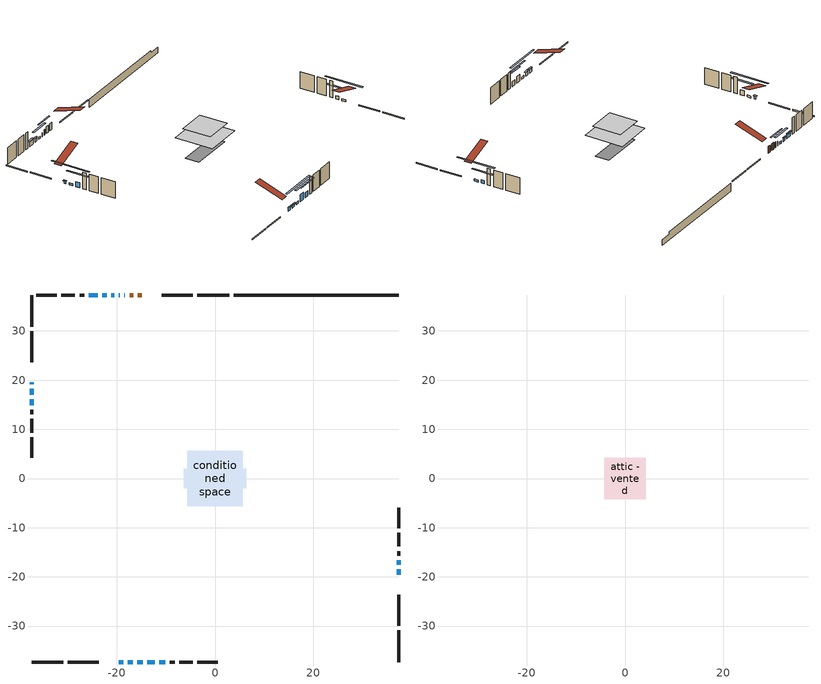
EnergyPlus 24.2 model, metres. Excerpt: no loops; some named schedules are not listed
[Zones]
conditioned space
 floor outside (Floor1 construction): -1.87,-1.87 -1.87,1.87 1.87,1.87 1.87,-1.87 z0.46
 floor adiabatic (AdiabaticFloorConstruction): -5.6,-5.6 -5.6,5.6 5.6,5.6 5.6,-5.6 z2.9
 floor foundation (Slab1 construction): -6.35,-2.03 -6.35,2.03 6.35,2.03 6.35,-2.03 z-1.83
 wall outside (RimJoist1 construction): 2.85,37.31 -3.63,37.31 / -37.31,-37.31 -30.83,-37.31 / -37.31,37.31 -37.31,30.83 / 37.31,-37.31 37.31,-30.83 z0.46:0.76
 wall outside (RimJoist2 construction): -4.56,37.31 -10.84,37.31 / -29.9,-37.31 -23.61,-37.31 / -37.31,29.9 -37.31,23.61 / 37.31,-29.9 37.31,-23.61 z0.46:0.76
 wall outside (AdiabaticWallConstruction 1): -14.84,37.31 -15.67,37.31 / -16.59,37.31 -17.38,37.31 z0.46:2.49
 wall outside (AdiabaticWallConstruction): -18.3,37.31 -18.48,37.31 z0.46:2.11; -19.61,-37.31 -18.64,-37.31 / -17.72,-37.31 -16.75,-37.31 z0.46:1.4; -37.31,19.61 -37.31,19.15 z0.46:1.17; 37.31,-19.61 37.31,-18.44 / -37.31,18.23 -37.31,17.06 z0.46:1.05; -15.82,-37.31 -14.65,-37.31 z0.46:1.12; -19.41,37.31 -19.56,37.31 z0.46:1.68; 37.31,-17.52 37.31,-16.62 z0.46:1.38; -20.48,37.31 -21.12,37.31 z0.46:1.1; -13.73,-37.31 -12.23,-37.31 z0.46:2.47; -11.3,-37.31 -10.1,-37.31 z0.46:1.98; -37.31,16.13 -37.31,14.93 z0.46:1.96; -22.05,37.31 -22.91,37.31 z0.46:1.43; -23.84,37.31 -25.67,37.31 z0.46:1.83
 wall outside (Wall1 construction): -26.6,37.31 -27.54,37.31 / -9.17,-37.31 -8.23,-37.31 / -37.31,14 -37.31,13.06 / 37.31,-15.7 37.31,-14.75 z0.46:5.34
 wall outside (Wall2 construction): -28.47,37.31 -31.25,37.31 / -7.3,-37.31 -4.52,-37.31 / -37.31,12.13 -37.31,9.35 / 37.31,-13.82 37.31,-11.04 z0.46:5.34
 wall outside (Wall3 construction): -32.18,37.31 -36.38,37.31 / -3.59,-37.31 0.61,-37.31 / -37.31,8.42 -37.31,4.22 / 37.31,-10.11 37.31,-5.92 z0.46:5.34
 wall foundation (FoundationWall1 construction): 3.78,37.31,-1.83 3.78,37.31,0.46 33.95,37.31,0.46 33.95,37.31,-0.18 37.31,37.31,-0.18 37.31,37.31,-1.83
 window (WindowConstruction 10): -18.31,37.31 -18.48,37.31 z0.46:2.11
 window (WindowConstruction 7): -19.61,-37.31 -18.65,-37.31 z0.46:1.4
 window (WindowConstruction 8): -17.72,-37.31 -16.75,-37.31 z0.46:1.4
 window (WindowConstruction 9): -37.31,19.61 -37.31,19.15 z0.46:1.17
 window (WindowConstruction 12): 37.31,-19.61 37.31,-18.44 z0.46:1.05
 window (WindowConstruction 13): -15.82,-37.31 -14.65,-37.31 z0.46:1.12
 window (WindowConstruction 14): -37.31,18.22 -37.31,17.06 z0.46:1.05
 window (WindowConstruction 11): -19.41,37.31 -19.55,37.31 z0.46:1.68
 window (WindowConstruction): 37.31,-17.52 37.31,-16.63 z0.46:1.37
 window (WindowConstruction 1): -20.48,37.31 -21.12,37.31 z0.46:1.09
 window (WindowConstruction 2): -13.73,-37.31 -12.23,-37.31 z0.46:2.47
 window (WindowConstruction 3): -11.3,-37.31 -10.1,-37.31 z0.46:1.98
 window (WindowConstruction 4): -37.31,16.13 -37.31,14.93 z0.46:1.96
 window (WindowConstruction 5): -22.05,37.31 -22.91,37.31 z0.46:1.43
 window (WindowConstruction 6): -23.84,37.31 -25.67,37.31 z0.46:1.83
 door (Door): -14.84,37.31 -15.66,37.31 z0.46:2.49
 door (Door 1): -16.59,37.31 -17.38,37.31 z0.46:2.49
 ceiling adiabatic (AdiabaticFloorConstruction): 5.6,-5.6 5.6,5.6 -5.6,5.6 -5.6,-5.6 z2.9
attic - vented
 floor to conditioned space (Floor2 construction Reversed): -4.18,-4.18 -4.18,4.18 4.18,4.18 4.18,-4.18 z5.34
 roof outside (Roof1 construction): -13.92,37.31,5.34 -13.92,29.17,8.05 -11.77,29.17,8.05 -11.77,37.31,5.34; -20.54,-37.31,5.34 -20.54,-29.17,8.05 -22.68,-29.17,8.05 -22.68,-37.31,5.34; -37.31,20.54,5.34 -29.17,20.54,8.05 -29.17,22.68,8.05 -37.31,22.68,5.34; 37.31,-20.54,5.34 29.17,-20.54,8.05 29.17,-22.68,8.05 37.31,-22.68,5.34
shading: -21.12,37.31 -15.67,37.31 -15.67,37.72 -21.12,37.72 z4.75; -18.44,-37.31 -19.81,-37.31 -19.81,-37.72 -18.44,-37.72 z1.6; -16.55,-37.31 -17.92,-37.31 -17.92,-37.72 -16.55,-37.72 z1.6; -37.31,18.95 -37.31,19.81 -37.72,19.81 -37.72,18.95 z1.37; 37.31,-13.36 37.31,-24.69 37.72,-24.69 37.72,-13.36 z6.13; -9.57,-37.31 -20.9,-37.31 -20.9,-37.72 -9.57,-37.72 z6.2; -37.31,11.98 -37.31,23.31 -37.72,23.31 -37.72,11.98 z6.13; 37.31,-13.99 37.31,-20.16 37.72,-20.16 37.72,-13.99 z4.01; -23.76,37.31 -17.84,37.31 -17.84,37.72 -23.76,37.72 z3.73; -9.59,-37.31 -16.37,-37.31 -16.37,-37.72 -9.59,-37.72 z5.11; -7.46,-37.31 -13.94,-37.31 -13.94,-37.72 -7.46,-37.72 z4.62; -37.31,12.29 -37.31,18.77 -37.72,18.77 -37.72,12.29 z4.6; -23.11,37.31 -21.85,37.31 -21.85,37.72 -23.11,37.72 z1.63; -25.87,37.31 -23.64,37.31 -23.64,37.72 -25.87,37.72 z2.03
[Building]
Building 1: Terrain=Suburbs
[Site:Location]
London AP_ON: Latitude {deg}=43.03; Longitude {deg}=-81.15; Time Zone {hr}=-5; Elevation {m}=278; Keep Site Location Information=Yes
[Site:GroundTemperature:Shallow]
3.98693, 1.93205, 1.76749, 2.74264, 6.6573, 10.5537, 13.9317, 16.0716, 16.2534, 14.513, 11.2211, 7.44421
[Site:WaterMainsTemperature]
Calculation Method=Schedule; Temperature Schedule=mains temperature schedule
[Material] Roughness=Rough; Thermal Absorptance=0.9
Name | Thickness {m} | Conductivity {W/m-K} | Density {kg/m3} | Specific Heat {J/kg-K} | Solar Absorptance | Visible Absorptance
asphalt or fiberglass shingles | 0.00635 | 0.162714 | 1121.4 | 1465.45 | 0.4 | 0.4
ceiling loosefill ins | 0.254 | 0.0480833 | 16.02 | 1046.75 | 0.7 | 0.7
ceiling stud and cavity | 0.1397 | 0.146109 | 65.682 | 1177.47 | 0.7 | 0.7
concrete 4.0 in. | 0.1016 | 1.803125 | 2242.8 | 837.4 | 0.7 | 0.7
concrete 8.0 in. | 0.2032 | 1.803125 | 2242.8 | 837.4 | 0.7 | 0.7
door material | 0.04445 | 0.053851 | 512.64 | 1214.23 | 0.7 | 0.7
exterior vertical ins | 0.00231661 | 0.029427 | 32.04 | 1214.23 | 0.7 | 0.7
floor covering | 0.0127 | 0.0433444 | 54.468 | 1339.84 | 0.6 | 0.6
floor rigid ins; rim joist rigid ins | 0.051816 | 0.029427 | 32.04 | 1214.23 | 0.7 | 0.7
floor rigid ins 1; wall rigid ins | 0.512978 | 0.029427 | 32.04 | 1214.23 | 0.7 | 0.7
floor stud and cavity | 0.1397 | 0.0816064 | 92.3553 | 1139.71 | 0.7 | 0.7
floor stud and cavity 1 | 0.1397 | 1.75129 | 37.0049 | 1207.88 | 0.7 | 0.7
furniture material conditioned space 1 | 0.1524 | 0.115458 | 640.8 | 1214.23 | 0.6 | 0.6
gypsum board | 0.0127 | 0.160291 | 801 | 837.4 | 0.6 | 0.6
gypsum board 1 | 0.0127 | 0.160291 | 801 | 837.4 | 0.7 | 0.7
osb sheathing 0.5 in. | 0.0127 | 0.115458 | 512.64 | 1214.23 | 0.7 | 0.7
osb sheathing 0.75 in. | 0.01905 | 0.115458 | 512.64 | 1214.23 | 0.7 | 0.7
osb sheathing 2.0 in. | 0.0508 | 0.115458 | 512.64 | 1214.23 | 0.7 | 0.7
rim joist stud and cavity | 0.0508 | 0.0296634 | 125.044 | 1163.47 | 0.6 | 0.6
rim joist stud and cavity 1 | 0.0508 | 0.035244 | 125.044 | 1163.47 | 0.6 | 0.6
wall stud and cavity | 0.1397 | 0.110193 | 139.0536 | 1170.24 | 0.7 | 0.7
wall stud and cavity 1 | 0.1397 | 0.0826441 | 139.0536 | 1170.24 | 0.7 | 0.7
wall stud and cavity 2 | 0.1397 | 0.0843128 | 139.0536 | 1170.24 | 0.7 | 0.7
wall stud and cavity 3 | 0.0889 | 0.380278 | 52.3479 | 1209.89 | 0.7 | 0.7
wall stud and cavity 4 | 0.0889 | 0.391764 | 83.0341 | 1211.67 | 0.7 | 0.7
wood siding | 0.0254 | 0.102417 | 544.68 | 1172.36 | 0.4 | 0.4
wood siding 1; wood siding 2; wood siding 3 | 0.0254 | 0.102417 | 544.68 | 1172.36 | 0.7 | 0.7
[WindowMaterial:SimpleGlazingSystem]
Name | U-Factor {W/m2-K} | Solar Heat Gain Coefficient
WindowMaterial | 2.50173 | 0.47
WindowMaterial 1 | 2.36432 | 0.55
WindowMaterial 10 | 2.77257 | 0.38
WindowMaterial 11 | 2.56986 | 0.47
WindowMaterial 12 | 2.52046 | 0.45
WindowMaterial 13 | 2.48924 | 0.47
WindowMaterial 2 | 2.98833 | 0.58
WindowMaterial 3 | 2.21839 | 0.58
WindowMaterial 4 | 2.220098 | 0.57
WindowMaterial 5 | 2.23486 | 0.59
WindowMaterial 6 | 2.2536 | 0.57
WindowMaterial 7 | 2.47504 | 0.48
WindowMaterial 8 | 2.22123 | 0.6
WindowMaterial 9 | 2.70216 | 0.36
[Construction]
AdiabaticFloorConstruction: floor stud and cavity 1, floor rigid ins 1, osb sheathing 0.75 in., floor covering
AdiabaticWallConstruction: wood siding 2, wall rigid ins, wall stud and cavity 3, gypsum board
AdiabaticWallConstruction 1: wood siding 3, wall rigid ins, wall stud and cavity 3, gypsum board
Door; Door 1: door material
Floor1 construction: floor stud and cavity, floor rigid ins, osb sheathing 0.75 in., floor covering
Floor2 construction Reversed: gypsum board, ceiling stud and cavity, ceiling loosefill ins
FoundationWall1 construction: concrete 8.0 in., gypsum board 1
furniture construction conditioned space 1: furniture material conditioned space 1
PartitionWallConstruction: gypsum board, wall stud and cavity 4, gypsum board
RimJoist1 construction: wood siding 1, osb sheathing 2.0 in., rim joist stud and cavity
RimJoist2 construction: wood siding 1, rim joist rigid ins, osb sheathing 2.0 in., rim joist stud and cavity 1
Roof1 construction: asphalt or fiberglass shingles
Slab1 construction: concrete 4.0 in.
Wall1 construction: wood siding, osb sheathing 0.5 in., wall stud and cavity, gypsum board
Wall2 construction: wood siding, osb sheathing 0.5 in., wall stud and cavity 1, gypsum board
Wall3 construction: wood siding, osb sheathing 0.5 in., wall stud and cavity 2, gypsum board
WindowConstruction: WindowMaterial
WindowConstruction 1: WindowMaterial 1
WindowConstruction 10: WindowMaterial 10
WindowConstruction 11: WindowMaterial 11
WindowConstruction 12; WindowConstruction 14: WindowMaterial 12
WindowConstruction 13: WindowMaterial 13
WindowConstruction 2: WindowMaterial 2
WindowConstruction 3: WindowMaterial 3
WindowConstruction 4: WindowMaterial 4
WindowConstruction 5: WindowMaterial 5
WindowConstruction 6: WindowMaterial 6
WindowConstruction 7: WindowMaterial 7
WindowConstruction 8: WindowMaterial 8
WindowConstruction 9: WindowMaterial 9
[Zone] Multiplier=1; Part of Total Floor Area=Yes
Name | Volume {m3}
attic - vented | 30.7217
conditioned space | 448.8
[Space]
Name | Zone | Volume {m3}
attic - vented 1 | attic - vented | 30.7217
conditioned space 1 | conditioned space | 448.8
[ZoneInfiltration:EffectiveLeakageArea]
infil attic - vented 1: Zone or Space=attic - vented 1; Schedule=Always On Discrete; Effective Air Leakage Area {cm2}=3044.95; Stack Coefficient=0.000188594; Wind Coefficient=9.27864e-06
[ZoneMixing]
whole house fan mix: Zone or Space=attic - vented; Schedule=Always On Continuous; Design Flow Rate Calculation Method=Flow/Zone; Design Flow Rate {m3/s}=0; Source Zone or Space=conditioned space
[SurfaceProperty:ExposedFoundationPerimeter]
Slab1: Exposed Perimeter Calculation Method=TotalExposedPerimeter; Total Exposed Perimeter {m}=33.527
[InternalMass] Zone or ZoneList=conditioned space; Space or SpaceList=conditioned space 1
Name | Construction | Surface Area {m2}
furniture mass conditioned space 1 | furniture construction conditioned space 1 | 76.4241
partition wall mass | PartitionWallConstruction | 191.06
[Lights]
interior lighting: Zone or ZoneList or Space or SpaceList=conditioned space 1; Schedule=interior lighting schedule; Design Level Calculation Method=LightingLevel; Lighting Level {W}=343.2; Return Air Fraction=0; Fraction Radiant=0.6; Fraction Visible=0.2; Fraction Replaceable=1
[People]
occupants: Zone or ZoneList or Space or SpaceList=conditioned space 1; Number of People Schedule=occupants schedule; Number of People Calculation Method=People; Number of People=3; Fraction Radiant=0.314171; Sensible Heat Fraction=0.56303; Activity Level Schedule=occupants activity schedule; Carbon Dioxide Generation Rate {m3/s-W}=0; Enable ASHRAE 55 Comfort Warnings=No; Mean Radiant Temperature Calculation Type=EnclosureAveraged
[ElectricEquipment] Zone or ZoneList or Space or SpaceList=conditioned space 1; Design Level Calculation Method=EquipmentLevel
Name | Schedule | Design Level {W} | Fraction Latent | Fraction Radiant | Fraction Lost
clothes dryer | clothes dryer schedule | 140.772 | 0.015 | 0.081 | 0.85
clothes washer | clothes washer schedule | 32.1985 | 0.03 | 0.162 | 0.7
cooking range | cooking range schedule | 215.147 | 0.08 | 0.432 | 0.2
dishwasher | dishwasher schedule | 66.8632 | 0.3 | 0.18 | 0.4
fridge | fridge schedule | 72.9452 | 0 | 0.6 | 0
mech vent bath fan 0 | mech vent bath fan 0 schedule | 50.2 | 0 | 0 | 1
mech vent bath fan 1 | mech vent bath fan 1 schedule | 50.2 | 0 | 0 | 1
mech vent house fan | mech vent house fan schedule | 0 | 0 | 0 | 1
mech vent house fan cfis | mech vent house fan cfis schedule | 0 | 0 | 0 | 0
mech vent range fan 0 | mech vent range fan 0 schedule | 57 | 0 | 0 | 1
misc plug loads | misc plug loads schedule | 494.7 | 0.045 | 0.513 | 0.1
whole house fan | Always On Discrete | 0 | 0 | 0 | 1
[OtherEquipment] Zone or ZoneList or Space or SpaceList=conditioned space 1; Design Level Calculation Method=EquipmentLevel
Name | Fuel Type | Schedule | Design Level {W} | Fraction Latent | Fraction Radiant | Fraction Lost
clothes dryer 1 | Electricity | clothes dryer schedule | 0 | 0.015 | 0.081 | 0.85
cooking range 1 | Electricity | cooking range schedule | 0 | 0.08 | 0.432 | 0.2
general water use latent | None | general water use schedule | 62.594 | 1 | 0 | 0
general water use sensible | None | general water use schedule | -61.6891 | 0 | 0.6 | 0
mech vent house fan latent load | None | Always On Discrete | 0 | 1 | 0 | 0
mech vent house fan sensible load | None | Always On Discrete | 0 | 0 | 0 | 0
water heater energy adjustment1 | NaturalGas | Always On Discrete | 0.01 | 0 | 0 | 1
[ZoneInfiltration:DesignFlowRate] Zone or ZoneList or Space or SpaceList=conditioned space 1; Schedule=Always On Discrete; Design Flow Rate Calculation Method=Flow/Zone; Design Flow Rate {m3/s}=0
infil flow; natural vent flow; whole house fan flow
[Foundation:Kiva]
Foundation Kiva 1: Initial Indoor Air Temperature {C}=18; Wall Height Above Grade {m}=0.460004; Wall Depth Below Slab {m}=0.2032; Custom Block Material Name 1=exterior vertical ins; Custom Block Depth 1 {m}=2.28999; Custom Block X Position 1 {m}=0.2159; Custom Block Z Position 1 {m}=0
[Foundation:Kiva:Settings]
Soil Conductivity {W/m-K}=0.849921; Soil Density {kg/m3}=1842.3; Soil Specific Heat {J/kg-K}=418.7; Ground Solar Absorptivity=0.9; Ground Thermal Absorptivity=0.9; Ground Surface Roughness {m}=0.03; Far-Field Width {m}=40; Deep-Ground Boundary Condition=ZeroFlux; Deep-Ground Depth {m}=40; Minimum Cell Dimension {m}=0.2; Maximum Cell Growth Coefficient=3; Simulation Timestep=Timestep
[Exterior:Lights]
exterior lighting: Schedule=exterior lighting schedule; Design Level {W}=75.6
[Schedule:Constant]
Name | Hourly Value
Always On Continuous; mech vent house fan schedule; mech vent house fan cfis schedule; Always On Discrete | 1
occupants activity schedule | 117.228
fridge schedule | 0
[Schedule:Week:Daily]
interior lighting schedule Week Rule - Jan1-Jan27: interior lighting schedule day, interior lighting schedule day, interior lighting schedule day, interior lighting schedule day, interior lighting schedule day, interior lighting schedule day, interior lighting schedule day, interior lighting schedule default day, interior lighting schedule default day, interior lighting schedule default day, interior lighting schedule default day, interior lighting schedule default day
interior lighting schedule Week Rule - Jan28-Feb3: interior lighting schedule day, interior lighting schedule day, interior lighting schedule day, interior lighting schedule day, interior lighting schedule day 1, interior lighting schedule day 1, interior lighting schedule day 1, interior lighting schedule default day, interior lighting schedule default day, interior lighting schedule default day, interior lighting schedule default day, interior lighting schedule default day
interior lighting schedule Week Rule - Feb4-Feb24: interior lighting schedule day 1, interior lighting schedule day 1, interior lighting schedule day 1, interior lighting schedule day 1, interior lighting schedule day 1, interior lighting schedule day 1, interior lighting schedule day 1, interior lighting schedule default day, interior lighting schedule default day, interior lighting schedule default day, interior lighting schedule default day, interior lighting schedule default day
interior lighting schedule Week Rule - Feb25-Mar3: interior lighting schedule day 1, interior lighting schedule day 1, interior lighting schedule day 1, interior lighting schedule day 1, interior lighting schedule day 2, interior lighting schedule day 2, interior lighting schedule day 2, interior lighting schedule default day, interior lighting schedule default day, interior lighting schedule default day, interior lighting schedule default day, interior lighting schedule default day
interior lighting schedule Week Rule - Mar4-Mar31: interior lighting schedule day 2, interior lighting schedule day 2, interior lighting schedule day 2, interior lighting schedule day 2, interior lighting schedule day 2, interior lighting schedule day 2, interior lighting schedule day 2, interior lighting schedule default day, interior lighting schedule default day, interior lighting schedule default day, interior lighting schedule default day, interior lighting schedule default day
interior lighting schedule Week Rule - Apr1-Apr28: interior lighting schedule day 3, interior lighting schedule day 3, interior lighting schedule day 3, interior lighting schedule day 3, interior lighting schedule day 3, interior lighting schedule day 3, interior lighting schedule day 3, interior lighting schedule default day, interior lighting schedule default day, interior lighting schedule default day, interior lighting schedule default day, interior lighting schedule default day
interior lighting schedule Week Rule - Apr29-May5: interior lighting schedule day 3, interior lighting schedule day 3, interior lighting schedule day 4, interior lighting schedule day 4, interior lighting schedule day 4, interior lighting schedule day 4, interior lighting schedule day 4, interior lighting schedule default day, interior lighting schedule default day, interior lighting schedule default day, interior lighting schedule default day, interior lighting schedule default day
interior lighting schedule Week Rule - May6-May26: interior lighting schedule day 4, interior lighting schedule day 4, interior lighting schedule day 4, interior lighting schedule day 4, interior lighting schedule day 4, interior lighting schedule day 4, interior lighting schedule day 4, interior lighting schedule default day, interior lighting schedule default day, interior lighting schedule default day, interior lighting schedule default day, interior lighting schedule default day
interior lighting schedule Week Rule - May27-Jun2: interior lighting schedule day 4, interior lighting schedule day 4, interior lighting schedule day 4, interior lighting schedule day 4, interior lighting schedule day 4, interior lighting schedule day 5, interior lighting schedule day 5, interior lighting schedule default day, interior lighting schedule default day, interior lighting schedule default day, interior lighting schedule default day, interior lighting schedule default day
interior lighting schedule Week Rule - Jun3-Jun30: interior lighting schedule day 5, interior lighting schedule day 5, interior lighting schedule day 5, interior lighting schedule day 5, interior lighting schedule day 5, interior lighting schedule day 5, interior lighting schedule day 5, interior lighting schedule default day, interior lighting schedule default day, interior lighting schedule default day, interior lighting schedule default day, interior lighting schedule default day
interior lighting schedule Week Rule - Jul1-Jul28: interior lighting schedule day 6, interior lighting schedule day 6, interior lighting schedule day 6, interior lighting schedule day 6, interior lighting schedule day 6, interior lighting schedule day 6, interior lighting schedule day 6, interior lighting schedule default day, interior lighting schedule default day, interior lighting schedule default day, interior lighting schedule default day, interior lighting schedule default day
interior lighting schedule Week Rule - Jul29-Aug4: interior lighting schedule day 6, interior lighting schedule day 6, interior lighting schedule day 6, interior lighting schedule day 7, interior lighting schedule day 7, interior lighting schedule day 7, interior lighting schedule day 7, interior lighting schedule default day, interior lighting schedule default day, interior lighting schedule default day, interior lighting schedule default day, interior lighting schedule default day
interior lighting schedule Week Rule - Aug5-Aug25: interior lighting schedule day 7, interior lighting schedule day 7, interior lighting schedule day 7, interior lighting schedule day 7, interior lighting schedule day 7, interior lighting schedule day 7, interior lighting schedule day 7, interior lighting schedule default day, interior lighting schedule default day, interior lighting schedule default day, interior lighting schedule default day, interior lighting schedule default day
interior lighting schedule Week Rule - Aug26-Sep1: interior lighting schedule day 7, interior lighting schedule day 7, interior lighting schedule day 7, interior lighting schedule day 7, interior lighting schedule day 7, interior lighting schedule day 7, interior lighting schedule day 8, interior lighting schedule default day, interior lighting schedule default day, interior lighting schedule default day, interior lighting schedule default day, interior lighting schedule default day
interior lighting schedule Week Rule - Sep2-Sep29: interior lighting schedule day 8, interior lighting schedule day 8, interior lighting schedule day 8, interior lighting schedule day 8, interior lighting schedule day 8, interior lighting schedule day 8, interior lighting schedule day 8, interior lighting schedule default day, interior lighting schedule default day, interior lighting schedule default day, interior lighting schedule default day, interior lighting schedule default day
interior lighting schedule Week Rule - Sep30-Oct6: interior lighting schedule day 8, interior lighting schedule day 9, interior lighting schedule day 9, interior lighting schedule day 9, interior lighting schedule day 9, interior lighting schedule day 9, interior lighting schedule day 9, interior lighting schedule default day, interior lighting schedule default day, interior lighting schedule default day, interior lighting schedule default day, interior lighting schedule default day
interior lighting schedule Week Rule - Oct7-Oct27: interior lighting schedule day 9, interior lighting schedule day 9, interior lighting schedule day 9, interior lighting schedule day 9, interior lighting schedule day 9, interior lighting schedule day 9, interior lighting schedule day 9, interior lighting schedule default day, interior lighting schedule default day, interior lighting schedule default day, interior lighting schedule default day, interior lighting schedule default day
interior lighting schedule Week Rule - Oct28-Nov3: interior lighting schedule day 9, interior lighting schedule day 9, interior lighting schedule day 9, interior lighting schedule day 9, interior lighting schedule day 10, interior lighting schedule day 10, interior lighting schedule day 10, interior lighting schedule default day, interior lighting schedule default day, interior lighting schedule default day, interior lighting schedule default day, interior lighting schedule default day
interior lighting schedule Week Rule - Nov4-Nov24: interior lighting schedule day 10, interior lighting schedule day 10, interior lighting schedule day 10, interior lighting schedule day 10, interior lighting schedule day 10, interior lighting schedule day 10, interior lighting schedule day 10, interior lighting schedule default day, interior lighting schedule default day, interior lighting schedule default day, interior lighting schedule default day, interior lighting schedule default day
interior lighting schedule Week Rule - Nov25-Dec1: interior lighting schedule day 10, interior lighting schedule day 10, interior lighting schedule day 10, interior lighting schedule day 10, interior lighting schedule day 10, interior lighting schedule day 10, interior lighting schedule day 11, interior lighting schedule default day, interior lighting schedule default day, interior lighting schedule default day, interior lighting schedule default day, interior lighting schedule default day
interior lighting schedule Week Rule - Dec2-Dec31: interior lighting schedule day 11, interior lighting schedule day 11, interior lighting schedule day 11, interior lighting schedule day 11, interior lighting schedule day 11, interior lighting schedule day 11, interior lighting schedule day 11, interior lighting schedule default day, interior lighting schedule default day, interior lighting schedule default day, interior lighting schedule default day, interior lighting schedule default day
occupants schedule Week Rule - Jan1-Dec31: occupants schedule day, occupants schedule day, occupants schedule day, occupants schedule day, occupants schedule day, occupants schedule day, occupants schedule day, occupants schedule default day, occupants schedule default day, occupants schedule default day, occupants schedule default day, occupants schedule default day
clothes dryer schedule Week Rule - Jan1-Dec31: clothes dryer schedule day, clothes dryer schedule day, clothes dryer schedule day, clothes dryer schedule day, clothes dryer schedule day, clothes dryer schedule day, clothes dryer schedule day, clothes dryer schedule default day, clothes dryer schedule default day, clothes dryer schedule default day, clothes dryer schedule default day, clothes dryer schedule default day
clothes washer schedule Week Rule - Jan1-Dec31: clothes washer schedule day, clothes washer schedule day, clothes washer schedule day, clothes washer schedule day, clothes washer schedule day, clothes washer schedule day, clothes washer schedule day, clothes washer schedule default day, clothes washer schedule default day, clothes washer schedule default day, clothes washer schedule default day, clothes washer schedule default day
cooking range schedule Week Rule - Jan1-Dec31: cooking range schedule day, cooking range schedule day, cooking range schedule day, cooking range schedule day, cooking range schedule day, cooking range schedule day, cooking range schedule day, cooking range schedule default day, cooking range schedule default day, cooking range schedule default day, cooking range schedule default day, cooking range schedule default day
dishwasher schedule Week Rule - Jan1-Dec31: dishwasher schedule day, dishwasher schedule day, dishwasher schedule day, dishwasher schedule day, dishwasher schedule day, dishwasher schedule day, dishwasher schedule day, dishwasher schedule default day, dishwasher schedule default day, dishwasher schedule default day, dishwasher schedule default day, dishwasher schedule default day
mech vent bath fan 0 schedule Week Rule - Jan1-Dec31: mech vent bath fan 0 schedule day, mech vent bath fan 0 schedule day, mech vent bath fan 0 schedule day, mech vent bath fan 0 schedule day, mech vent bath fan 0 schedule day, mech vent bath fan 0 schedule day, mech vent bath fan 0 schedule day, mech vent bath fan 0 schedule default day, mech vent bath fan 0 schedule default day, mech vent bath fan 0 schedule default day, mech vent bath fan 0 schedule default day, mech vent bath fan 0 schedule default day
mech vent bath fan 1 schedule Week Rule - Jan1-Dec31: mech vent bath fan 1 schedule day, mech vent bath fan 1 schedule day, mech vent bath fan 1 schedule day, mech vent bath fan 1 schedule day, mech vent bath fan 1 schedule day, mech vent bath fan 1 schedule day, mech vent bath fan 1 schedule day, mech vent bath fan 1 schedule default day, mech vent bath fan 1 schedule default day, mech vent bath fan 1 schedule default day, mech vent bath fan 1 schedule default day, mech vent bath fan 1 schedule default day
mech vent range fan 0 schedule Week Rule - Jan1-Dec31: mech vent range fan 0 schedule day, mech vent range fan 0 schedule day, mech vent range fan 0 schedule day, mech vent range fan 0 schedule day, mech vent range fan 0 schedule day, mech vent range fan 0 schedule day, mech vent range fan 0 schedule day, mech vent range fan 0 schedule default day, mech vent range fan 0 schedule default day, mech vent range fan 0 schedule default day, mech vent range fan 0 schedule default day, mech vent range fan 0 schedule default day
misc plug loads schedule Week Rule - Jan1-Dec31: misc plug loads schedule day, misc plug loads schedule day, misc plug loads schedule day, misc plug loads schedule day, misc plug loads schedule day, misc plug loads schedule day, misc plug loads schedule day, misc plug loads schedule default day, misc plug loads schedule default day, misc plug loads schedule default day, misc plug loads schedule default day, misc plug loads schedule default day
general water use schedule Week Rule - Jan1-Dec31: general water use schedule day, general water use schedule day, general water use schedule day, general water use schedule day, general water use schedule day, general water use schedule day, general water use schedule day, general water use schedule default day, general water use schedule default day, general water use schedule default day, general water use schedule default day, general water use schedule default day
exterior lighting schedule Week Rule - Jan1-Jan27: exterior lighting schedule day, exterior lighting schedule day, exterior lighting schedule day, exterior lighting schedule day, exterior lighting schedule day, exterior lighting schedule day, exterior lighting schedule day, exterior lighting schedule default day, exterior lighting schedule default day, exterior lighting schedule default day, exterior lighting schedule default day, exterior lighting schedule default day
exterior lighting schedule Week Rule - Jan28-Feb3: exterior lighting schedule day, exterior lighting schedule day, exterior lighting schedule day, exterior lighting schedule day, exterior lighting schedule day 1, exterior lighting schedule day 1, exterior lighting schedule day 1, exterior lighting schedule default day, exterior lighting schedule default day, exterior lighting schedule default day, exterior lighting schedule default day, exterior lighting schedule default day
exterior lighting schedule Week Rule - Feb4-Feb24: exterior lighting schedule day 1, exterior lighting schedule day 1, exterior lighting schedule day 1, exterior lighting schedule day 1, exterior lighting schedule day 1, exterior lighting schedule day 1, exterior lighting schedule day 1, exterior lighting schedule default day, exterior lighting schedule default day, exterior lighting schedule default day, exterior lighting schedule default day, exterior lighting schedule default day
exterior lighting schedule Week Rule - Feb25-Mar3: exterior lighting schedule day 1, exterior lighting schedule day 1, exterior lighting schedule day 1, exterior lighting schedule day 1, exterior lighting schedule day 2, exterior lighting schedule day 2, exterior lighting schedule day 2, exterior lighting schedule default day, exterior lighting schedule default day, exterior lighting schedule default day, exterior lighting schedule default day, exterior lighting schedule default day
exterior lighting schedule Week Rule - Mar4-Mar31: exterior lighting schedule day 2, exterior lighting schedule day 2, exterior lighting schedule day 2, exterior lighting schedule day 2, exterior lighting schedule day 2, exterior lighting schedule day 2, exterior lighting schedule day 2, exterior lighting schedule default day, exterior lighting schedule default day, exterior lighting schedule default day, exterior lighting schedule default day, exterior lighting schedule default day
exterior lighting schedule Week Rule - Apr1-Apr28: exterior lighting schedule day 3, exterior lighting schedule day 3, exterior lighting schedule day 3, exterior lighting schedule day 3, exterior lighting schedule day 3, exterior lighting schedule day 3, exterior lighting schedule day 3, exterior lighting schedule default day, exterior lighting schedule default day, exterior lighting schedule default day, exterior lighting schedule default day, exterior lighting schedule default day
exterior lighting schedule Week Rule - Apr29-May5: exterior lighting schedule day 3, exterior lighting schedule day 3, exterior lighting schedule day 4, exterior lighting schedule day 4, exterior lighting schedule day 4, exterior lighting schedule day 4, exterior lighting schedule day 4, exterior lighting schedule default day, exterior lighting schedule default day, exterior lighting schedule default day, exterior lighting schedule default day, exterior lighting schedule default day
exterior lighting schedule Week Rule - May6-May26: exterior lighting schedule day 4, exterior lighting schedule day 4, exterior lighting schedule day 4, exterior lighting schedule day 4, exterior lighting schedule day 4, exterior lighting schedule day 4, exterior lighting schedule day 4, exterior lighting schedule default day, exterior lighting schedule default day, exterior lighting schedule default day, exterior lighting schedule default day, exterior lighting schedule default day
exterior lighting schedule Week Rule - May27-Jun2: exterior lighting schedule day 4, exterior lighting schedule day 4, exterior lighting schedule day 4, exterior lighting schedule day 4, exterior lighting schedule day 4, exterior lighting schedule day 5, exterior lighting schedule day 5, exterior lighting schedule default day, exterior lighting schedule default day, exterior lighting schedule default day, exterior lighting schedule default day, exterior lighting schedule default day
exterior lighting schedule Week Rule - Jun3-Jun30: exterior lighting schedule day 5, exterior lighting schedule day 5, exterior lighting schedule day 5, exterior lighting schedule day 5, exterior lighting schedule day 5, exterior lighting schedule day 5, exterior lighting schedule day 5, exterior lighting schedule default day, exterior lighting schedule default day, exterior lighting schedule default day, exterior lighting schedule default day, exterior lighting schedule default day
[Schedule:Year]
interior lighting schedule: interior lighting schedule Week Rule - Jan1-Jan27, 1, 1, 1, 27, interior lighting schedule Week Rule - Jan28-Feb3, 1, 28, 2, 3, interior lighting schedule Week Rule - Feb4-Feb24, 2, 4, 2, 24, interior lighting schedule Week Rule - Feb25-Mar3, 2, 25, 3, 3, interior lighting schedule Week Rule - Mar4-Mar31, 3, 4, 3, 31, interior lighting schedule Week Rule - Apr1-Apr28, 4, 1, 4, 28, interior lighting schedule Week Rule - Apr29-May5, 4, 29, 5, 5, interior lighting schedule Week Rule - May6-May26, 5, 6, 5, 26, interior lighting schedule Week Rule - May27-Jun2, 5, 27, 6, 2, interior lighting schedule Week Rule - Jun3-Jun30, 6, 3, 6, 30, interior lighting schedule Week Rule - Jul1-Jul28, 7, 1, 7, 28, interior lighting schedule Week Rule - Jul29-Aug4, 7, 29, 8, 4, interior lighting schedule Week Rule - Aug5-Aug25, 8, 5, 8, 25, interior lighting schedule Week Rule - Aug26-Sep1, 8, 26, 9, 1, interior lighting schedule Week Rule - Sep2-Sep29, 9, 2, 9, 29, interior lighting schedule Week Rule - Sep30-Oct6, 9, 30, 10, 6, interior lighting schedule Week Rule - Oct7-Oct27, 10, 7, 10, 27, interior lighting schedule Week Rule - Oct28-Nov3, 10, 28, 11, 3, interior lighting schedule Week Rule - Nov4-Nov24, 11, 4, 11, 24, interior lighting schedule Week Rule - Nov25-Dec1, 11, 25, 12, 1, interior lighting schedule Week Rule - Dec2-Dec31, 12, 2, 12, 31
occupants schedule: occupants schedule Week Rule - Jan1-Dec31, 1, 1, 12, 31
clothes dryer schedule: clothes dryer schedule Week Rule - Jan1-Dec31, 1, 1, 12, 31
clothes washer schedule: clothes washer schedule Week Rule - Jan1-Dec31, 1, 1, 12, 31
cooking range schedule: cooking range schedule Week Rule - Jan1-Dec31, 1, 1, 12, 31
dishwasher schedule: dishwasher schedule Week Rule - Jan1-Dec31, 1, 1, 12, 31
mech vent bath fan 0 schedule: mech vent bath fan 0 schedule Week Rule - Jan1-Dec31, 1, 1, 12, 31
mech vent bath fan 1 schedule: mech vent bath fan 1 schedule Week Rule - Jan1-Dec31, 1, 1, 12, 31
mech vent range fan 0 schedule: mech vent range fan 0 schedule Week Rule - Jan1-Dec31, 1, 1, 12, 31
misc plug loads schedule: misc plug loads schedule Week Rule - Jan1-Dec31, 1, 1, 12, 31
general water use schedule: general water use schedule Week Rule - Jan1-Dec31, 1, 1, 12, 31
exterior lighting schedule: exterior lighting schedule Week Rule - Jan1-Jan27, 1, 1, 1, 27, exterior lighting schedule Week Rule - Jan28-Feb3, 1, 28, 2, 3, exterior lighting schedule Week Rule - Feb4-Feb24, 2, 4, 2, 24, exterior lighting schedule Week Rule - Feb25-Mar3, 2, 25, 3, 3, exterior lighting schedule Week Rule - Mar4-Mar31, 3, 4, 3, 31, exterior lighting schedule Week Rule - Apr1-Apr28, 4, 1, 4, 28, exterior lighting schedule Week Rule - Apr29-May5, 4, 29, 5, 5, exterior lighting schedule Week Rule - May6-May26, 5, 6, 5, 26, exterior lighting schedule Week Rule - May27-Jun2, 5, 27, 6, 2, exterior lighting schedule Week Rule - Jun3-Jun30, 6, 3, 6, 30, exterior lighting schedule Week Rule - Jul1-Jul28, 7, 1, 7, 28, exterior lighting schedule Week Rule - Jul29-Aug4, 7, 29, 8, 4, exterior lighting schedule Week Rule - Aug5-Aug25, 8, 5, 8, 25, exterior lighting schedule Week Rule - Aug26-Sep1, 8, 26, 9, 1, exterior lighting schedule Week Rule - Sep2-Sep29, 9, 2, 9, 29, exterior lighting schedule Week Rule - Sep30-Oct6, 9, 30, 10, 6, exterior lighting schedule Week Rule - Oct7-Oct27, 10, 7, 10, 27, exterior lighting schedule Week Rule - Oct28-Nov3, 10, 28, 11, 3, exterior lighting schedule Week Rule - Nov4-Nov24, 11, 4, 11, 24, exterior lighting schedule Week Rule - Nov25-Dec1, 11, 25, 12, 1, exterior lighting schedule Week Rule - Dec2-Dec31, 12, 2, 12, 31
[Schedule:Compact]
mains temperature schedule: Through: 01/01, For: AllDays, Until: 24:00, 7.96722, Through: 01/02, For: AllDays, Until: 24:00, 7.89722, Through: 01/03, For: AllDays, Until: 24:00, 7.82778, Through: 01/04, For: AllDays, Until: 24:00, 7.76, Through: 01/05, For: AllDays, Until: 24:00, 7.69333, Through: 01/06, For: AllDays, Until: 24:00, 7.62778, Through: 01/07, For: AllDays, Until: 24:00, 7.56389, Through: 01/08, For: AllDays, Until: 24:00, 7.50167, Through: 01/09, For: AllDays, Until: 24:00, 7.44056, Through: 01/10, For: AllDays, Until: 24:00, 7.38056, Through: 01/11, For: AllDays, Until: 24:00, 7.32222, Through: 01/12, For: AllDays, Until: 24:00, 7.26556, Through: 01/13, For: AllDays, Until: 24:00, 7.21, Through: 01/14, For: AllDays, Until: 24:00, 7.15556, Through: 01/15, For: AllDays, Until: 24:00, 7.10333, Through: 01/16, For: AllDays, Until: 24:00, 7.05222, Through: 01/17, For: AllDays, Until: 24:00, 7.00278, Through: 01/18, For: AllDays, Until: 24:00, 6.955, Through: 01/19, For: AllDays, Until: 24:00, 6.90833, Through: 01/20, For: AllDays, Until: 24:00, 6.86389, Through: 01/21, For: AllDays, Until: 24:00, 6.82056, Through: 01/22, For: AllDays, Until: 24:00, 6.77889, Through: 01/23, For: AllDays, Until: 24:00, 6.73889, Through: 01/24, For: AllDays, Until: 24:00, 6.7, Through: 01/25, For: AllDays, Until: 24:00, 6.66333, Through: 01/26, For: AllDays, Until: 24:00, 6.62833, Through: 01/27, For: AllDays, Until: 24:00, 6.59444, Through: 01/28, For: AllDays, Until: 24:00, 6.56278, Through: 01/29, For: AllDays, Until: 24:00, 6.53222, Through: 01/30, For: AllDays, Until: 24:00, 6.50389, Through: 01/31, For: AllDays, Until: 24:00, 6.47722, Through: 02/01, For: AllDays, Until: 24:00, 6.45167, Through: 02/02, For: AllDays, Until: 24:00, 6.42833, Through: 02/03, For: AllDays, Until: 24:00, 6.40667, Through: 02/04, For: AllDays, Until: 24:00, 6.38611, Through: 02/05, For: AllDays, Until: 24:00, 6.36778, Through: 02/06, For: AllDays, Until: 24:00, 6.35111, Through: 02/07, For: AllDays, Until: 24:00, 6.33611, Through: 02/08, For: AllDays, Until: 24:00, 6.32333, Through: 02/09, For: AllDays, Until: 24:00, 6.31167, Through: 02/10, For: AllDays, Until: 24:00, 6.30222, Through: 02/11, For: AllDays, Until: 24:00, 6.29389, Through: 02/12, For: AllDays, Until: 24:00, 6.28778, Through: 02/13, For: AllDays, Until: 24:00, 6.28333, Through: 02/14, For: AllDays, Until: 24:00, 6.28056, Through: 02/15, For: AllDays, Until: 24:00, 6.27944, Through: 02/16, For: AllDays, Until: 24:00, 6.28, Through: 02/17, For: AllDays, Until: 24:00, 6.28278, Through: 02/18, For: AllDays, Until: 24:00, 6.28722, Through: 02/19, For: AllDays, Until: 24:00, 6.29278, Through: 02/20, For: AllDays, Until: 24:00, 6.30056, Through: 02/21, For: AllDays, Until: 24:00, 6.31, Through: 02/22, For: AllDays, Until: 24:00, 6.32111, Through: 02/23, For: AllDays, Until: 24:00, 6.33444, Through: 02/24, For: AllDays, Until: 24:00, 6.34889, Through: 02/25, For: AllDays, Until: 24:00, 6.36556, Through: 02/26, For: AllDays, Until: 24:00, 6.38333, Through: 02/27, For: AllDays, Until: 24:00, 6.40333, Through: 02/28, For: AllDays, Until: 24:00, 6.425, Through: 03/01, For: AllDays, Until: 24:00, 6.44833, Through: 03/02, For: AllDays, Until: 24:00, 6.47278, Through: 03/03, For: AllDays, Until: 24:00, 6.49944, Through: 03/04, For: AllDays, Until: 24:00, 6.52778, Through: 03/05, For: AllDays, Until: 24:00, 6.55778, Through: 03/06, For: AllDays, Until: 24:00, 6.58944, Through: 03/07, For: AllDays, Until: 24:00, 6.62278, Through: 03/08, For: AllDays, Until: 24:00, 6.65778, Through: 03/09, For: AllDays, Until: 24:00, 6.69444, Through: 03/10, For: AllDays, Until: 24:00, 6.73278, Through: 03/11, For: AllDays, Until: 24:00, 6.77278, Through: 03/12, For: AllDays, Until: 24:00, 6.81389, Through: 03/13, For: AllDays, Until: 24:00, 6.85722, Through: 03/14, For: AllDays, Until: 24:00, 6.90167, Through: 03/15, For: AllDays, Until: 24:00, 6.94778, Through: 03/16, For: AllDays, Until: 24:00, 6.99556, Through: 03/17, For: AllDays, Until: 24:00, 7.045, Through: 03/18, For: AllDays, Until: 24:00, 7.09556, Through: 03/19, For: AllDays, Until: 24:00, 7.14778, Through: 03/20, For: AllDays, Until: 24:00, 7.20167, Through: 03/21, For: AllDays, Until: 24:00, 7.25667, Through: 03/22, For: AllDays, Until: 24:00, 7.31333, Through: 03/23, For: AllDays, Until: 24:00, 7.37167, Through: 03/24, For: AllDays, Until: 24:00, 7.43111, Through: 03/25, For: AllDays, Until: 24:00, 7.49222, Through: 03/26, For: AllDays, Until: 24:00, 7.55444, Through: 03/27, For: AllDays, Until: 24:00, 7.61833, Through: 03/28, For: AllDays, Until: 24:00, 7.68333, Through: 03/29, For: AllDays, Until: 24:00, 7.74944, Through: 03/30, For: AllDays, Until: 24:00, 7.81722, Through: 03/31, For: AllDays, Until: 24:00, 7.88667, Through: 04/01, For: AllDays, Until: 24:00, 7.95667, Through: 04/02, For: AllDays, Until: 24:00, 8.02833, Through: 04/03, For: AllDays, Until: 24:00, 8.10111, Through: 04/04, For: AllDays, Until: 24:00, 8.175, Through: 04/05, For: AllDays, Until: 24:00, 8.25, Through: 04/06, For: AllDays, Until: 24:00, 8.32667, Through: 04/07, For: AllDays, Until: 24:00, 8.40389, Through: 04/08, For: AllDays, Until: 24:00, 8.48278, Through: 04/09, For: AllDays, Until: 24:00, 8.56222, Through: 04/10, For: AllDays, Until: 24:00, 8.64278, Through: 04/11, For: AllDays, Until: 24:00, 8.725, Through: 04/12, For: AllDays, Until: 24:00, 8.80778, Through: 04/13, For: AllDays, Until: 24:00, 8.89167, Through: 04/14, For: AllDays, Until: 24:00, 8.97611, Through: 04/15, For: AllDays, Until: 24:00, 9.06167, Through: 04/16, For: AllDays, Until: 24:00, 9.14833, Through: 04/17, For: AllDays, Until: 24:00, 9.23611, Through: 04/18, For: AllDays, Until: 24:00, 9.32444, Through: 04/19, For: AllDays, Until: 24:00, 9.41389, Through: 04/20, For: AllDays, Until: 24:00, 9.50389, Through: 04/21, For: AllDays, Until: 24:00, 9.595, Through: 04/22, For: AllDays, Until: 24:00, 9.68667, Through: 04/23, For: AllDays, Until: 24:00, 9.77889, Through: 04/24, For: AllDays, Until: 24:00, 9.87222, Through: 04/25, For: AllDays, Until: 24:00, 9.96556, Through: 04/26, For: AllDays, Until: 24:00, 10.06, Through: 04/27, For: AllDays, Until: 24:00, 10.1556, Through: 04/28, For: AllDays, Until: 24:00, 10.2511, Through: 04/29, For: AllDays, Until: 24:00, 10.3472, Through: 04/30, For: AllDays, Until: 24:00, 10.4439, Through: 05/01, For: AllDays, Until: 24:00, 10.5411, Through: 05/02, For: AllDays, Until: 24:00, 10.6389, Through: 05/03, For: AllDays, Until: 24:00, 10.7372, Through: 05/04, For: AllDays, Until: 24:00, 10.8361, Through: 05/05, For: AllDays, Until: 24:00, 10.935, Through: 05/06, For: AllDays, Until: 24:00, 11.0344, Through: 05/07, For: AllDays, Until: 24:00, 11.1344, Through: 05/08, For: AllDays, Until: 24:00, 11.2344, Through: 05/09, For: AllDays, Until: 24:00, 11.335, Through: 05/10, For: AllDays, Until: 24:00, 11.4356, Through: 05/11, For: AllDays, Until: 24:00, 11.5361, Through: 05/12, For: AllDays, Until: 24:00, 11.6372, Through: 05/13, For: AllDays, Until: 24:00, 11.7383, Through: 05/14, For: AllDays, Until: 24:00, 11.84, Through: 05/15, For: AllDays, Until: 24:00, 11.9411, Through: 05/16, For: AllDays, Until: 24:00, 12.0428, Through: 05/17, For: AllDays, Until: 24:00, 12.1444, Through: 05/18, For: AllDays, Until: 24:00, 12.2456, Through: 05/19, For: AllDays, Until: 24:00, 12.3472, Through: 05/20, For: AllDays, Until: 24:00, 12.4489, Through: 05/21, For: AllDays, Until: 24:00, 12.55, Through: 05/22, For: AllDays, Until: 24:00, 12.6517, Through: 05/23, For: AllDays, Until: 24:00, 12.7528, Through: 05/24, For: AllDays, Until: 24:00, 12.8533, Through: 05/25, For: AllDays, Until: 24:00, 12.9544, Through: 05/26, For: AllDays, Until: 24:00, 13.055, Through: 05/27, For: AllDays, Until: 24:00, 13.155, Through: 05/28, For: AllDays, Until: 24:00, 13.255, Through: 05/29, For: AllDays, Until: 24:00, 13.355, Through: 05/30, For: AllDays, Until: 24:00, 13.4539, Through: 05/31, For: AllDays, Until: 24:00, 13.5533, Through: 06/01, For: AllDays, Until: 24:00, 13.6517, Through: 06/02, For: AllDays, Until: 24:00, 13.75, Through: 06/03, For: AllDays, Until: 24:00, 13.8472, Through: 06/04, For: AllDays, Until: 24:00, 13.9444, Through: 06/05, For: AllDays, Until: 24:00, 14.0411, Through: 06/06, For: AllDays, Until: 24:00, 14.1372, Through: 06/07, For: AllDays, Until: 24:00, 14.2328, Through: 06/08, For: AllDays, Until: 24:00, 14.3278, Through: 06/09, For: AllDays, Until: 24:00, 14.4217, Through: 06/10, For: AllDays, Until: 24:00, 14.5156, Through: 06/11, For: AllDays, Until: 24:00, 14.6083, Through: 06/12, For: AllDays, Until: 24:00, 14.7006, Through: 06/13, For: AllDays, Until: 24:00, 14.7922, Through: 06/14, For: AllDays, Until: 24:00, 14.8828, Through: 06/15, For: AllDays, Until: 24:00, 14.9728, Through: 06/16, For: AllDays, Until: 24:00, 15.0617, Through: 06/17, For: AllDays, Until: 24:00, 15.15, Through: 06/18, For: AllDays, Until: 24:00, 15.2372, Through: 06/19, For: AllDays, Until: 24:00, 15.3233, Through: 06/20, For: AllDays, Until: 24:00, 15.4089, Through: 06/21, For: AllDays, Until: 24:00, 15.4933, Through: 06/22, For: AllDays, Until: 24:00, 15.5772, Through: 06/23, For: AllDays, Until: 24:00, 15.6594, Through: 06/24, For: AllDays, Until: 24:00, 15.7411, Through: 06/25, For: AllDays, Until: 24:00, 15.8217, Through: 06/26, For: AllDays, Until: 24:00, 15.9006, Through: 06/27, For: AllDays, Until: 24:00, 15.9789, Through: 06/28, For: AllDays, Until: 24:00, 16.0561, Through: 06/29, For: AllDays, Until: 24:00, 16.1322, Through: 06/30, For: AllDays, Until: 24:00, 16.2072, Through: 07/01, For: AllDays, Until: 24:00, 16.2806, Through: 07/02, For: AllDays, Until: 24:00, 16.3528, Through: 07/03, For: AllDays, Until: 24:00, 16.4244, Through: 07/04, For: AllDays, Until: 24:00, 16.4939, Through: 07/05, For: AllDays, Until: 24:00, 16.5628, Through: 07/06, For: AllDays, Until: 24:00, 16.63, Through: 07/07, For: AllDays, Until: 24:00, 16.6961, Through: 07/08, For: AllDays, Until: 24:00, 16.7606, Through: 07/09, For: AllDays, Until: 24:00, 16.8239, Through: 07/10, For: AllDays, Until: 24:00, 16.8861, Through: 07/11, For: AllDays, Until: 24:00, 16.9467, Through: 07/12, For: AllDays, Until: 24:00, 17.0056, Through: 07/13, For: AllDays, Until: 24:00, 17.0633, Through: 07/14, For: AllDays, Until: 24:00, 17.12, Through: 07/15, For: AllDays, Until: 24:00, 17.1744, Through: 07/16, For: AllDays, Until: 24:00, 17.2278, Through: 07/17, For: AllDays, Until: 24:00, 17.28, Through: 07/18, For: AllDays, Until: 24:00, 17.33, Through: 07/19, For: AllDays, Until: 24:00, 17.3789, Through: 07/20, For: AllDays, Until: 24:00, 17.4261, Through: 07/21, For: AllDays, Until: 24:00, 17.4717, Through: 07/22, For: AllDays, Until: 24:00, 17.5161, Through: 07/23, For: AllDays, Until: 24:00, 17.5583, Through: 07/24, For: AllDays, Until: 24:00, 17.5994, Through: 07/25, For: AllDays, Until: 24:00, 17.6389, Through: 07/26, For: AllDays, Until: 24:00, 17.6767, Through: 07/27, For: AllDays, Until: 24:00, 17.7128, Through: 07/28, For: AllDays, Until: 24:00, 17.7472, Through: 07/29, For: AllDays, Until: 24:00, 17.78, Through: 07/30, For: AllDays, Until: 24:00, 17.8111, Through: 07/31, For: AllDays, Until: 24:00, 17.8406, Through: 08/01, For: AllDays, Until: 24:00, 17.8683, Through: 08/02, For: AllDays, Until: 24:00, 17.8944, Through: 08/03, For: AllDays, Until: 24:00, 17.9189, Through: 08/04, For: AllDays, Until: 24:00, 17.9417, Through: 08/05, For: AllDays, Until: 24:00, 17.9628, Through: 08/06, For: AllDays, Until: 24:00, 17.9822, Through: 08/07, For: AllDays, Until: 24:00, 18, Through: 08/08, For: AllDays, Until: 24:00, 18.0156, Through: 08/09, For: AllDays, Until: 24:00, 18.03, Through: 08/10, For: AllDays, Until: 24:00, 18.0422, Through: 08/11, For: AllDays, Until: 24:00, 18.0533, Through: 08/12, For: AllDays, Until: 24:00, 18.0622, Through: 08/13, For: AllDays, Until: 24:00, 18.0694, Through: 08/14, For: AllDays, Until: 24:00, 18.0744, Through: 08/15, For: AllDays, Until: 24:00, 18.0783, Through: 08/16, For: AllDays, Until: 24:00, 18.0806, Through: 08/17, For: AllDays, Until: 24:00, 18.0806, Through: 08/18, For: AllDays, Until: 24:00, 18.0789, Through: 08/19, For: AllDays, Until: 24:00, 18.0761, Through: 08/20, For: AllDays, Until: 24:00, 18.0711, Through: 08/21, For: AllDays, Until: 24:00, 18.0639, Through: 08/22, For: AllDays, Until: 24:00, 18.0556, Through: 08/23, For: AllDays, Until: 24:00, 18.0456, Through: 08/24, For: AllDays, Until: 24:00, 18.0333, Through: 08/25, For: AllDays, Until: 24:00, 18.0194, Through: 08/26, For: AllDays, Until: 24:00, 18.0044, Through: 08/27, For: AllDays, Until: 24:00, 17.9872, Through: 08/28, For: AllDays, Until: 24:00, 17.9683, Through: 08/29, For: AllDays, Until: 24:00, 17.9478, Through: 08/30, For: AllDays, Until: 24:00, 17.9256, Through: 08/31, For: AllDays, Until: 24:00, 17.9011, Through: 09/01, For: AllDays, Until: 24:00, 17.8756, Through: 09/02, For: AllDays, Until: 24:00, 17.8483, Through: 09/03, For: AllDays, Until: 24:00, 17.8189, Through: 09/04, For: AllDays, Until: 24:00, 17.7883, Through: 09/05, For: AllDays, Until: 24:00, 17.7561, Through: 09/06, For: AllDays, Until: 24:00, 17.7222, Through: 09/07, For: AllDays, Until: 24:00, 17.6861, Through: 09/08, For: AllDays, Until: 24:00, 17.6489, Through: 09/09, For: AllDays, Until: 24:00, 17.61, Through: 09/10, For: AllDays, Until: 24:00, 17.5694, Through: 09/11, For: AllDays, Until: 24:00, 17.5272, Through: 09/12, For: AllDays, Until: 24:00, 17.4833, Through: 09/13, For: AllDays, Until: 24:00, 17.4383, Through: 09/14, For: AllDays, Until: 24:00, 17.3917, Through: 09/15, For: AllDays, Until: 24:00, 17.3433, Through: 09/16, For: AllDays, Until: 24:00, 17.2933, Through: 09/17, For: AllDays, Until: 24:00, 17.2417, Through: 09/18, For: AllDays, Until: 24:00, 17.1889, Through: 09/19, For: AllDays, Until: 24:00, 17.1344, Through: 09/20, For: AllDays, Until: 24:00, 17.0783, Through: 09/21, For: AllDays, Until: 24:00, 17.0211, Through: 09/22, For: AllDays, Until: 24:00, 16.9622, Through: 09/23, For: AllDays, Until: 24:00, 16.9022, Through: 09/24, For: AllDays, Until: 24:00, 16.8406, Through: 09/25, For: AllDays, Until: 24:00, 16.7778, Through: 09/26, For: AllDays, Until: 24:00, 16.7133, Through: 09/27, For: AllDays, Until: 24:00, 16.6478, Through: 09/28, For: AllDays, Until: 24:00, 16.5806, Through: 09/29, For: AllDays, Until: 24:00, 16.5122, Through: 09/30, For: AllDays, Until: 24:00, 16.4428, Through: 10/01, For: AllDays, Until: 24:00, 16.3717, Through: 10/02, For: AllDays, Until: 24:00, 16.3, Through: 10/03, For: AllDays, Until: 24:00, 16.2267, Through: 10/04, For: AllDays, Until: 24:00, 16.1522, Through: 10/05, For: AllDays, Until: 24:00, 16.0761, Through: 10/06, For: AllDays, Until: 24:00, 15.9994, Through: 10/07, For: AllDays, Until: 24:00, 15.9217, Through: 10/08, For: AllDays, Until: 24:00, 15.8422, Through: 10/09, For: AllDays, Until: 24:00, 15.7622, Through: 10/10, For: AllDays, Until: 24:00, 15.6811, Through: 10/11, For: AllDays, Until: 24:00, 15.5989, Through: 10/12, For: AllDays, Until: 24:00, 15.5156, Through: 10/13, For: AllDays, Until: 24:00, 15.4311, Through: 10/14, For: AllDays, Until: 24:00, 15.3461, Through: 10/15, For: AllDays, Until: 24:00, 15.26, Through: 10/16, For: AllDays, Until: 24:00, 15.1728, Through: 10/17, For: AllDays, Until: 24:00, 15.085, Through: 10/18, For: AllDays, Until: 24:00, 14.9961, Through: 10/19, For: AllDays, Until: 24:00, 14.9067, Through: 10/20, For: AllDays, Until: 24:00, 14.8161, Through: 10/21, For: AllDays, Until: 24:00, 14.725, Through: 10/22, For: AllDays, Until: 24:00, 14.6328, Through: 10/23, For: AllDays, Until: 24:00, 14.54, Through: 10/24, For: AllDays, Until: 24:00, 14.4467, Through: 10/25, For: AllDays, Until: 24:00, 14.3528, Through: 10/26, For: AllDays, Until: 24:00, 14.2578, Through: 10/27, For: AllDays, Until: 24:00, 14.1622, Through: 10/28, For: AllDays, Until: 24:00, 14.0667, Through: 10/29, For: AllDays, Until: 24:00, 13.97, Through: 10/30, For: AllDays, Until: 24:00, 13.8728, Through: 10/31, For: AllDays, Until: 24:00, 13.7756, Through: 11/01, For: AllDays, Until: 24:00, 13.6778, Through: 11/02, For: AllDays, Until: 24:00, 13.5789, Through: 11/03, For: AllDays, Until: 24:00, 13.48, Through: 11/04, For: AllDays, Until: 24:00, 13.3811, Through: 11/05, For: AllDays, Until: 24:00, 13.2817, Through: 11/06, For: AllDays, Until: 24:00, 13.1817, Through: 11/07, For: AllDays, Until: 24:00, 13.0811, Through: 11/08, For: AllDays, Until: 24:00, 12.9806, Through: 11/09, For: AllDays, Until: 24:00, 12.88, Through: 11/10, For: AllDays, Until: 24:00, 12.7789, Through: 11/11, For: AllDays, Until: 24:00, 12.6778, Through: 11/12, For: AllDays, Until: 24:00, 12.5767, Through: 11/13, For: AllDays, Until: 24:00, 12.4756, Through: 11/14, For: AllDays, Until: 24:00, 12.3739, Through: 11/15, For: AllDays, Until: 24:00, 12.2722, Through: 11/16, For: AllDays, Until: 24:00, 12.1711, Through: 11/17, For: AllDays, Until: 24:00, 12.0694, Through: 11/18, For: AllDays, Until: 24:00, 11.9678, Through: 11/19, For: AllDays, Until: 24:00, 11.8667, Through: 11/20, For: AllDays, Until: 24:00, 11.765, Through: 11/21, For: AllDays, Until: 24:00, 11.6639, Through: 11/22, For: AllDays, Until: 24:00, 11.5628, Through: 11/23, For: AllDays, Until: 24:00, 11.4617, Through: 11/24, For: AllDays, Until: 24:00, 11.3611, Through: 11/25, For: AllDays, Until: 24:00, 11.2606, Through: 11/26, For: AllDays, Until: 24:00, 11.1606, Through: 11/27, For: AllDays, Until: 24:00, 11.0606, Through: 11/28, For: AllDays, Until: 24:00, 10.9611, Through: 11/29, For: AllDays, Until: 24:00, 10.8622, Through: 11/30, For: AllDays, Until: 24:00, 10.7633, Through: 12/01, For: AllDays, Until: 24:00, 10.665, Through: 12/02, For: AllDays, Until: 24:00, 10.5672, Through: 12/03, For: AllDays, Until: 24:00, 10.4694, Through: 12/04, For: AllDays, Until: 24:00, 10.3728, Through: 12/05, For: AllDays, Until: 24:00, 10.2761, Through: 12/06, For: AllDays, Until: 24:00, 10.1806, Through: 12/07, For: AllDays, Until: 24:00, 10.085, Through: 12/08, For: AllDays, Until: 24:00, 9.99056, Through: 12/09, For: AllDays, Until: 24:00, 9.89667, Through: 12/10, For: AllDays, Until: 24:00, 9.80333, Through: 12/11, For: AllDays, Until: 24:00, 9.71056, Through: 12/12, For: AllDays, Until: 24:00, 9.61889, Through: 12/13, For: AllDays, Until: 24:00, 9.52778, Through: 12/14, For: AllDays, Until: 24:00, 9.43778, Through: 12/15, For: AllDays, Until: 24:00, 9.34778, Through: 12/16, For: AllDays, Until: 24:00, 9.25944, Through: 12/17, For: AllDays, Until: 24:00, 9.17167, Through: 12/18, For: AllDays, Until: 24:00, 9.08444, Through: 12/19, For: AllDays, Until: 24:00, 8.99889, Through: 12/20, For: AllDays, Until: 24:00, 8.91389, Through: 12/21, For: AllDays, Until: 24:00, 8.82944, Through: 12/22, For: AllDays, Until: 24:00, 8.74667, Through: 12/23, For: AllDays, Until: 24:00, 8.66444, Through: 12/24, For: AllDays, Until: 24:00, 8.58333, Through: 12/25, For: AllDays, Until: 24:00, 8.50333, Through: 12/26, For: AllDays, Until: 24:00, 8.42444, Through: 12/27, For: AllDays, Until: 24:00, 8.34667, Through: 12/28, For: AllDays, Until: 24:00, 8.27, Through: 12/29, For: AllDays, Until: 24:00, 8.19444, Through: 12/30, For: AllDays, Until: 24:00, 8.12056, Through: 12/31, For: AllDays, Until: 24:00, 8.04722
